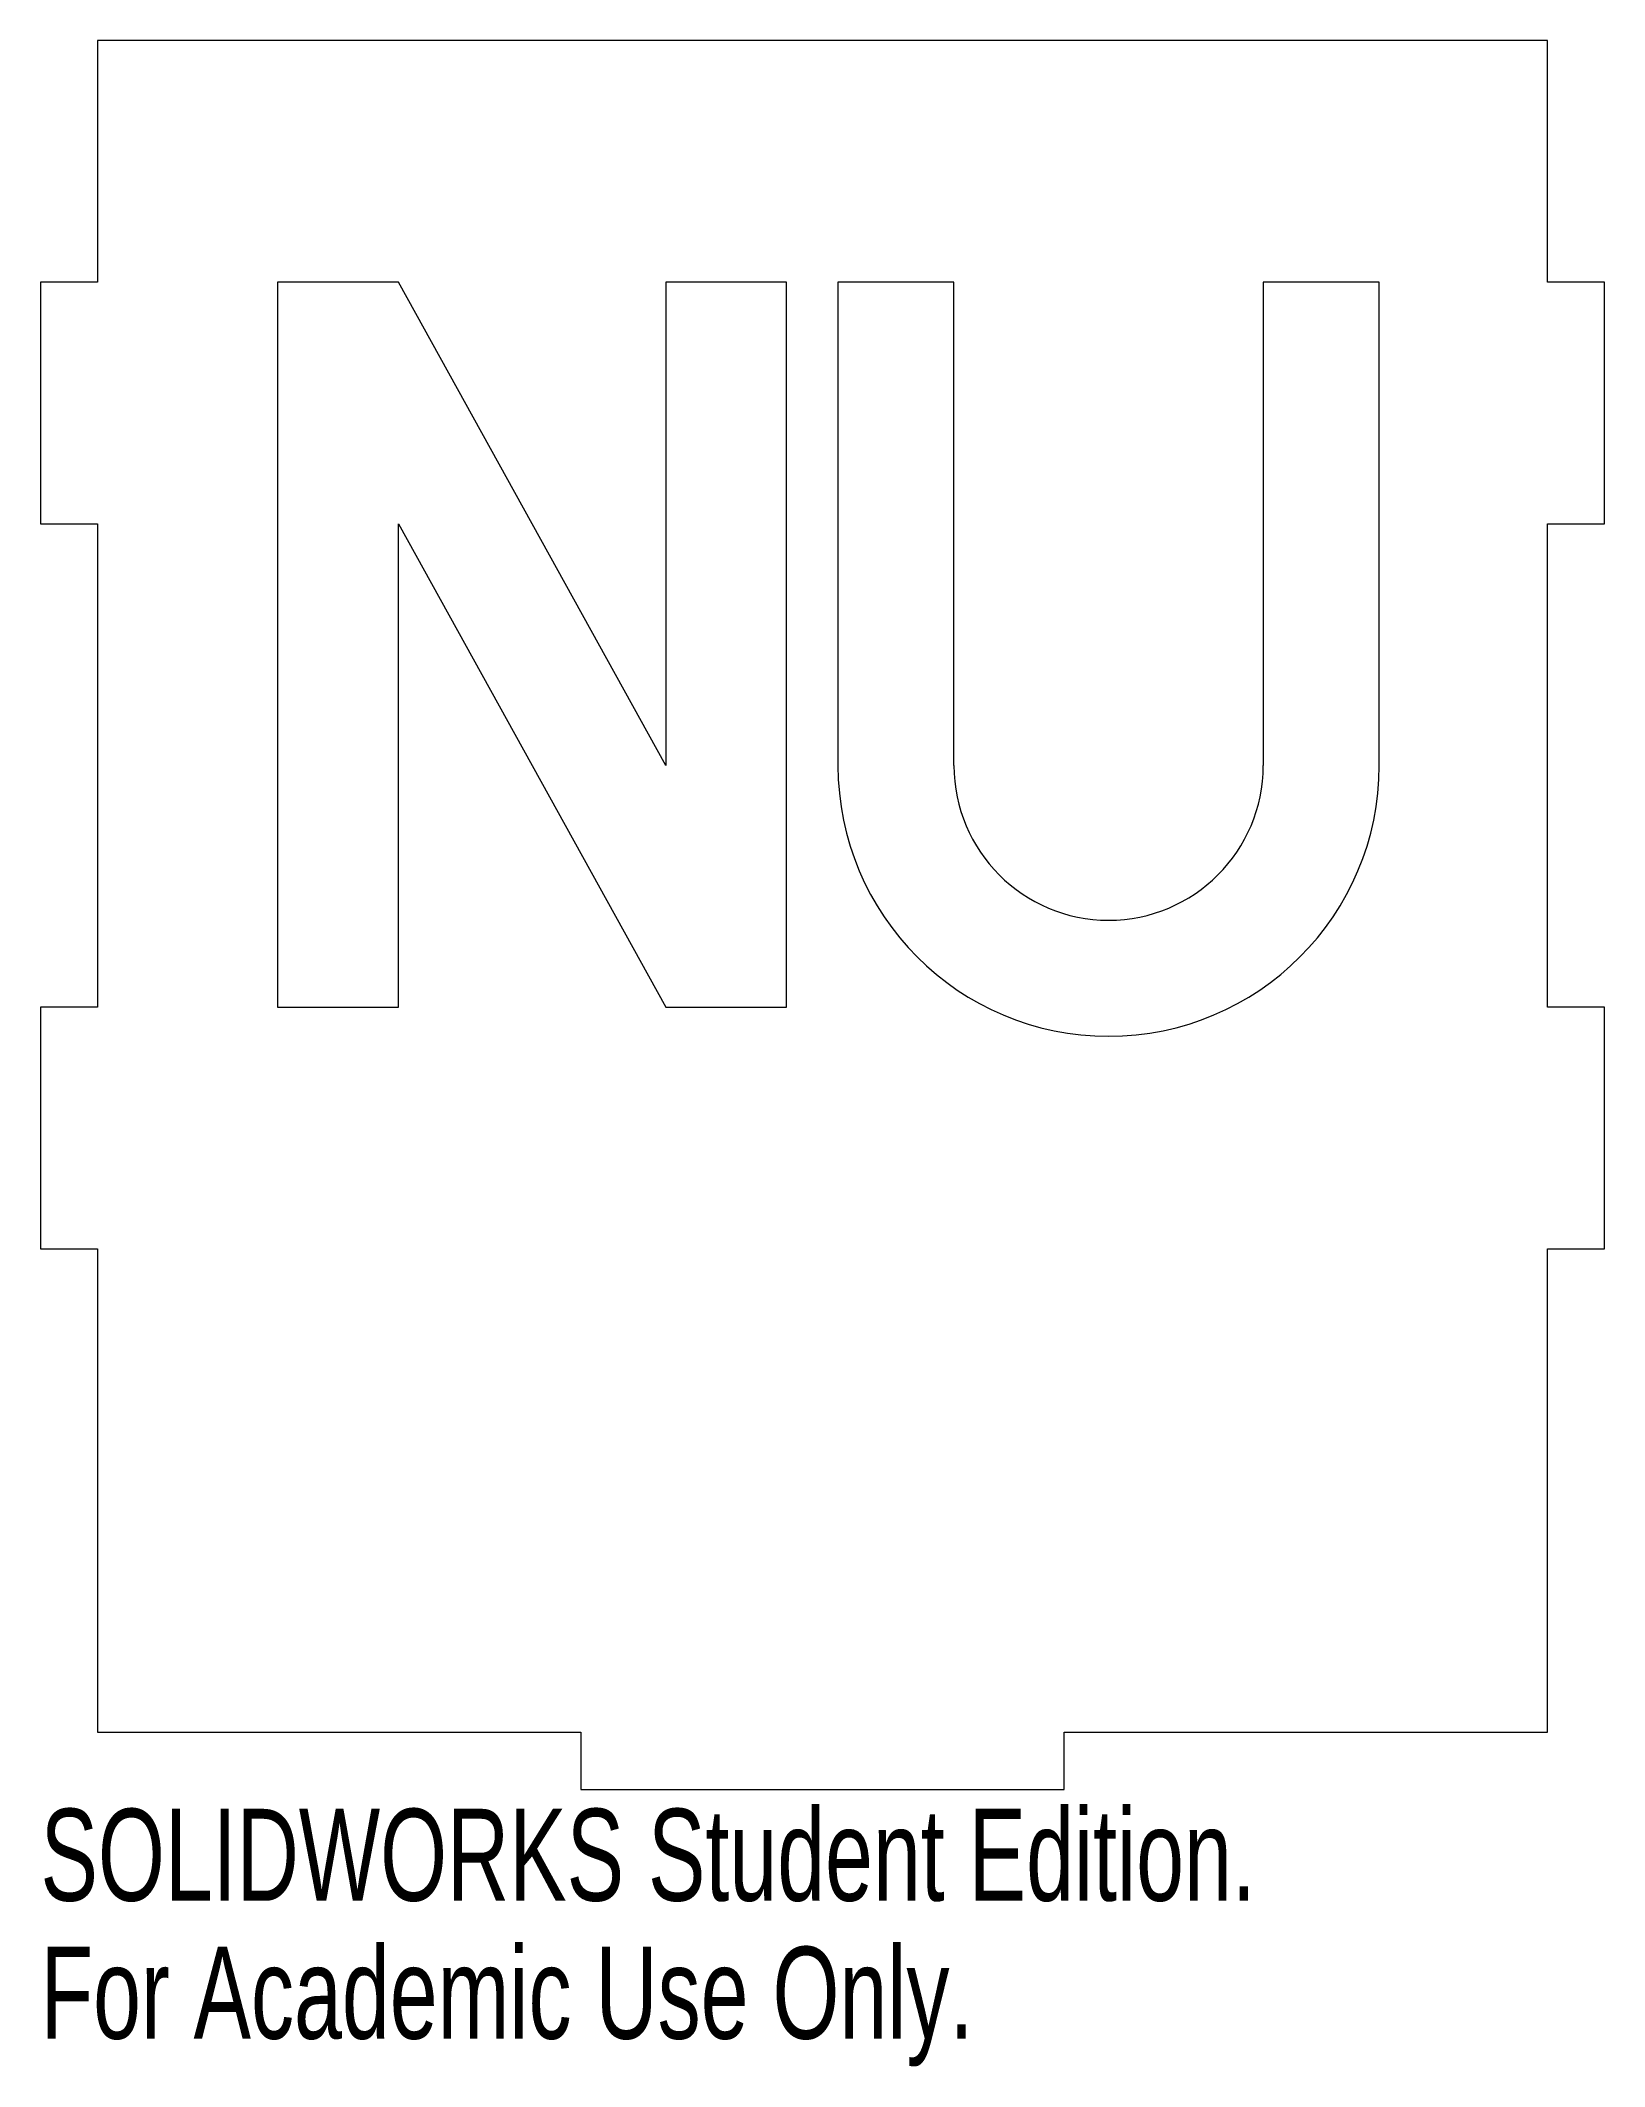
# Model space of a CAD drawing. Header units: inches. Extents: x -1.62 to 1.62, y -1.94 to 2.25.
import ezdxf

# ---------------------------------------------------------------- set-up
doc = ezdxf.new("R2010")
doc.units = ezdxf.units.IN
doc.header["$MEASUREMENT"] = 0
doc.styles.add('SLDTEXTSTYLE0', font='TXT', dxfattribs={"width": 0.7})

msp = doc.modelspace()

# ---------------------------------------------------------------- linework, layer by layer
at = {"color": 7, "linetype": 'Continuous', "lineweight": 15}
for p, q in [((-1.5, 2.25), (-1.5, 1.75)), ((1.5, 2.25), (-1.5, 2.25)), ((1.5, 1.75), (1.5, 2.25)), ((-1.5, 1.75), (-1.6181, 1.75)), ((-1.6181, 1.75), (-1.6181, 1.25)), ((-0.8775, 1.75), (-1.1275, 1.75)), ((-1.1275, 1.75), (-1.1275, 0.25)), ((-0.3245, 0.75), (-0.8775, 1.75)), ((-0.0745, 1.75), (-0.3245, 1.75)), ((-0.3245, 1.75), (-0.3245, 0.75)), ((-0.0745, 0.25), (-0.0745, 1.75)), ((0.272, 1.75), (0.032, 1.75)), ((0.032, 1.75), (0.032, 0.75)), ((0.272, 0.75), (0.272, 1.75)), ((1.152, 1.75), (0.912, 1.75)), ((0.912, 1.75), (0.912, 0.75)), ((1.152, 0.75), (1.152, 1.75)), ((1.6181, 1.75), (1.5, 1.75)), ((1.6181, 1.25), (1.6181, 1.75)), ((-1.6181, 1.25), (-1.5, 1.25)), ((-1.5, 1.25), (-1.5, 0.25)), ((-0.8775, 0.25), (-0.8775, 1.25)), ((-0.8775, 1.25), (-0.3245, 0.25)), ((1.5, 1.25), (1.6181, 1.25)), ((1.5, 0.25), (1.5, 1.25)), ((-1.6181, 0.25), (-1.6181, -0.25)), ((-1.5, 0.25), (-1.6181, 0.25)), ((-1.1275, 0.25), (-0.8775, 0.25)), ((-0.3245, 0.25), (-0.0745, 0.25)), ((1.6181, 0.25), (1.5, 0.25)), ((1.6181, -0.25), (1.6181, 0.25)), ((-1.6181, -0.25), (-1.5, -0.25)), ((-1.5, -0.25), (-1.5, -1.25)), ((1.5, -0.25), (1.6181, -0.25)), ((1.5, -1.25), (1.5, -0.25)), ((-1.5, -1.25), (-0.5, -1.25)), ((-0.5, -1.25), (-0.5, -1.3681)), ((0.5, -1.25), (1.5, -1.25)), ((0.5, -1.3681), (0.5, -1.25)), ((-0.5, -1.3681), (0.5, -1.3681))]:
    msp.add_line(p, q, dxfattribs=at)
for radius in [0.56, 0.32]:
    msp.add_arc((0.592, 0.75), radius, 180, 0, dxfattribs=at)

# ---------------------------------------------------------------- texts
at = {"color": 7, "linetype": 'Continuous', "char_height": 0.1903, "attachment_point": 1, "style": 'SLDTEXTSTYLE0'}
for s, insert in [('SOLIDWORKS Student Edition.', (-1.6181, -1.4083)), ('For Academic Use Only.', (-1.6181, -1.6937))]:
    msp.add_mtext(s, dxfattribs=dict(at, insert=insert))

doc.saveas('drawing.dxf')
